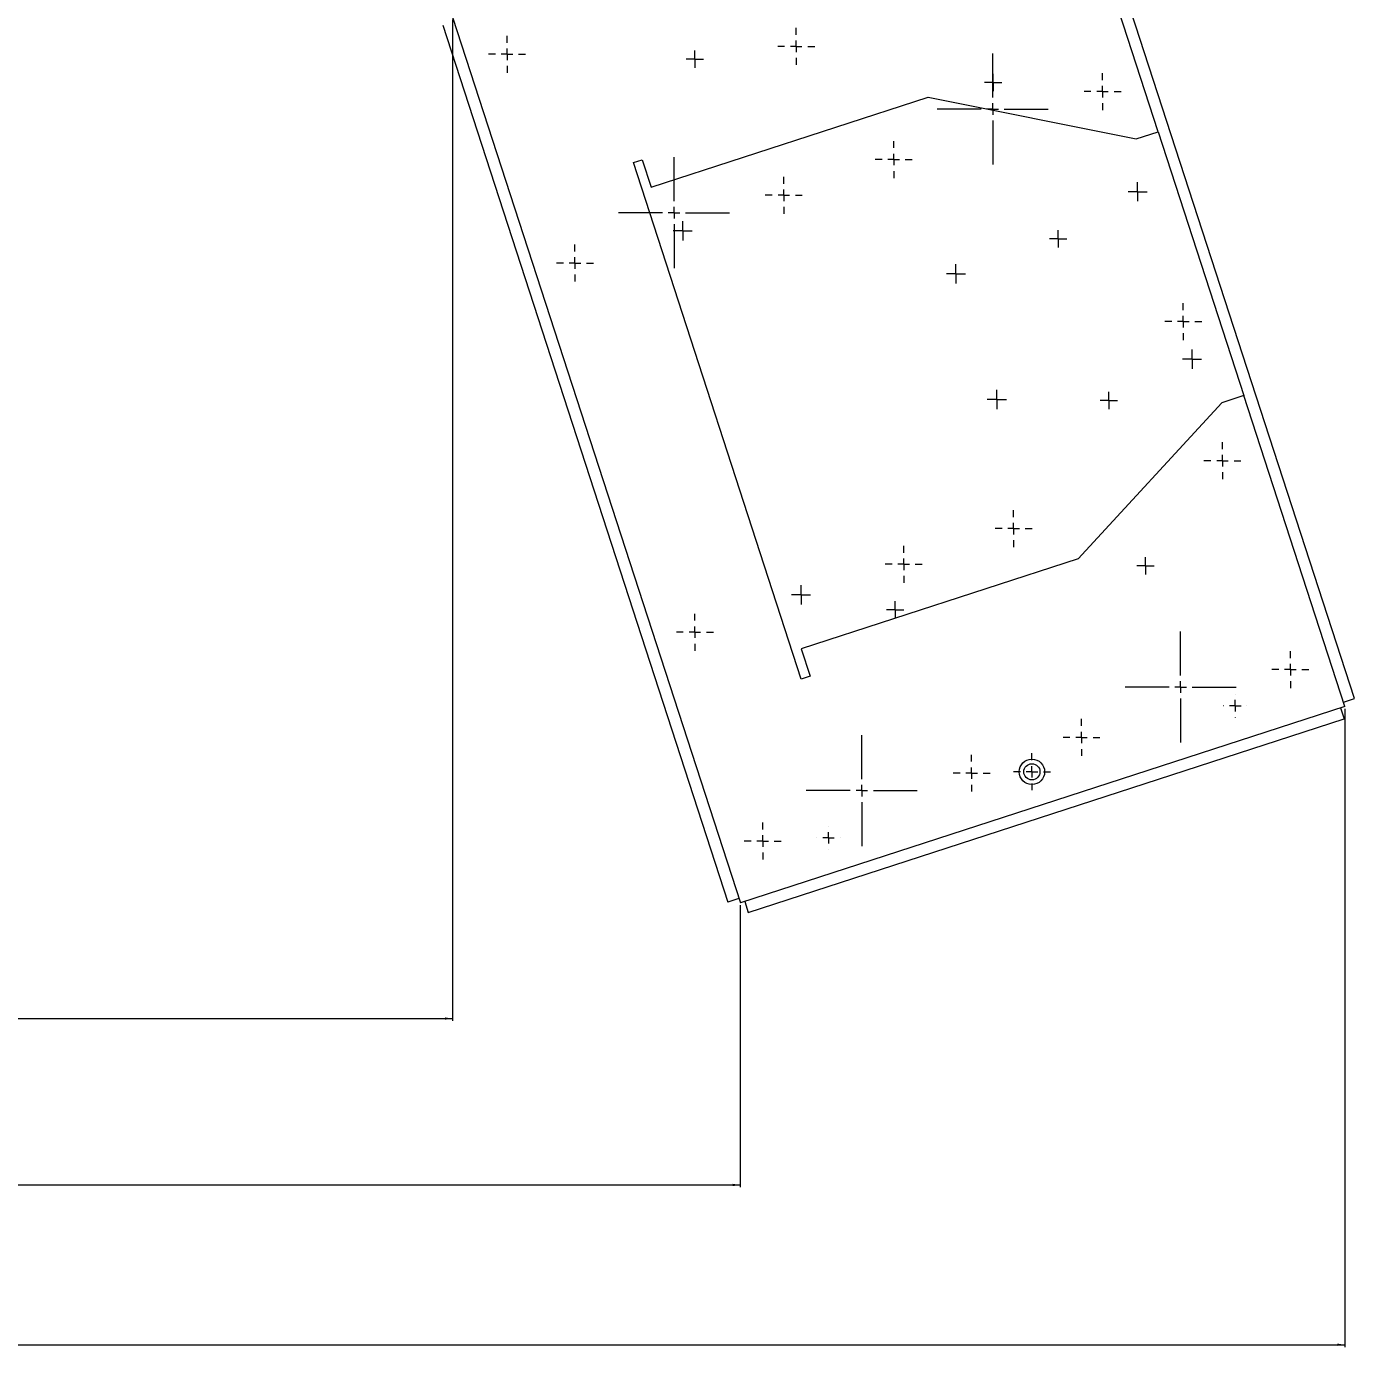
# Model space of a CAD drawing. Header units: millimetres. Extents: x 1529 to 6255, y 1713 to 5797.
# Drawn here: x 3121 to 3696, y 4309 to 4880 of the extents above; entities that cross this region are included whole.
import ezdxf

# ---------------------------------------------------------------- set-up
doc = ezdxf.new("R2010")
doc.units = ezdxf.units.MM
doc.styles.add('SLDTEXTSTYLE0', font='TXT', dxfattribs={"width": 0.75})
doc.dimstyles.new('SLDDIMSTYLE0', dxfattribs={"dimtxt": 50, "dimasz": 3.302, "dimexe": 0, "dimexo": 0.0625, "dimgap": 12.5, "dimtad": 1, "dimrnd": 1e-09, "dimzin": 12, "dimdsep": 46, "dimtxsty": 'SLDTEXTSTYLE0', "dimsah": 1, "dimcen": 0.09, "dimadec": 0, "dimazin": 3, "dimtfac": 1, "dimtofl": 0, "dimtmove": 0, "dimatfit": 3, "dimfxl": 0, "dimfrac": 2, "dimtolj": 1, "dimtzin": 12, "dimarcsym": 0})

# ---------------------------------------------------------------- blocks, each defined once
blk = doc.blocks.new('_D_5')
at = {"color": 7, "linetype": 'Continuous', "lineweight": 0}
for p, q in [((1860.52, 4588.31), (1860.52, 4308.77)), ((3691.55, 4584.86), (3691.55, 4308.77)), ((1860.52, 4309.77), (3691.55, 4309.77))]:
    blk.add_line(p, q, dxfattribs=at)
for points in [[(1860.52, 4309.77), (1863.82, 4309.26), (1863.82, 4310.27)], [(3691.55, 4309.77), (3688.25, 4310.27), (3688.25, 4309.26)]]:
    blk.add_solid(points, dxfattribs=at)
at = {"color": 7, "linetype": 'Continuous', "lineweight": 0, "insert": (2656.3, 4374.22), "char_height": 50, "attachment_point": 1, "style": 'SLDTEXTSTYLE0'}
blk.add_mtext('1831.03', dxfattribs=at)
blk = doc.blocks.new('_D_6')
at = {"color": 7, "linetype": 'Continuous', "lineweight": 0}
for p, q in [((2126.2, 4499.88), (2126.2, 4377.88)), ((3430.01, 4499.88), (3430.01, 4377.88)), ((2126.2, 4378.88), (3430.01, 4378.88))]:
    blk.add_line(p, q, dxfattribs=at)
for points in [[(2126.2, 4378.88), (2129.5, 4378.38), (2129.5, 4379.39)], [(3430.01, 4378.88), (3426.71, 4379.39), (3426.71, 4378.38)]]:
    blk.add_solid(points, dxfattribs=at)
at = {"color": 7, "linetype": 'Continuous', "lineweight": 0, "insert": (2656.3, 4443.34), "char_height": 50, "attachment_point": 1, "style": 'SLDTEXTSTYLE0'}
blk.add_mtext('1303.81', dxfattribs=at)
blk = doc.blocks.new('_D_7')
at = {"color": 7, "linetype": 'Continuous', "lineweight": 0}
for p, q in [((2250.7, 4883.06), (2250.7, 4449.88)), ((3305.51, 4883.06), (3305.51, 4449.88)), ((2250.7, 4450.88), (3305.51, 4450.88))]:
    blk.add_line(p, q, dxfattribs=at)
for points in [[(2250.7, 4450.88), (2254.01, 4450.38), (2254.01, 4451.39)], [(3305.51, 4450.88), (3302.21, 4451.39), (3302.21, 4450.38)]]:
    blk.add_solid(points, dxfattribs=at)
at = {"color": 7, "linetype": 'Continuous', "lineweight": 0, "insert": (2656.3, 4515.34), "char_height": 50, "attachment_point": 1, "style": 'SLDTEXTSTYLE0'}
blk.add_mtext('1054.81', dxfattribs=at)
blk = doc.blocks.new('SW_CENTERMARKSYMBOL_121')
at = {"color": 0, "linetype": 'Continuous', "lineweight": 0}
for p, q in [((-5, 0), (-5.05, 0)), ((0, 0), (-2.5, 0)), ((0, 5), (0, 5.05)), ((0, 0), (0, 2.5)), ((0, 0), (0, -2.5)), ((0, 0), (2.5, 0)), ((5, 0), (5.05, 0)), ((0, -5), (0, -5.05))]:
    blk.add_line(p, q, dxfattribs=at)
blk = doc.blocks.new('SW_CENTERMARKSYMBOL_154')
at = {"color": 0, "linetype": 'Continuous', "lineweight": 0}
for p, q in [((0, 5), (0, 8)), ((-5, 0), (-8, 0)), ((0, 0), (-2.5, 0)), ((0, 0), (0, 2.5)), ((0, 0), (0, -2.5)), ((0, 0), (2.5, 0)), ((5, 0), (8, 0)), ((0, -5), (0, -8))]:
    blk.add_line(p, q, dxfattribs=at)
blk = doc.blocks.new('SW_CENTERMARKSYMBOL_155')
at = {"color": 0, "linetype": 'Continuous', "lineweight": 0}
for p, q in [((0, 5), (0, 8)), ((-5, 0), (-8, 0)), ((0, 0), (-2.5, 0)), ((0, 0), (0, 2.5)), ((0, 0), (0, -2.5)), ((0, 0), (2.5, 0)), ((5, 0), (8, 0)), ((0, -5), (0, -8))]:
    blk.add_line(p, q, dxfattribs=at)
blk = doc.blocks.new('SW_CENTERMARKSYMBOL_156')
at = {"color": 0, "linetype": 'Continuous', "lineweight": 0}
for p, q in [((0, 5), (0, 8)), ((-5, 0), (-8, 0)), ((0, 0), (-2.5, 0)), ((0, 0), (0, 2.5)), ((0, 0), (0, -2.5)), ((0, 0), (2.5, 0)), ((5, 0), (8, 0)), ((0, -5), (0, -8))]:
    blk.add_line(p, q, dxfattribs=at)
blk = doc.blocks.new('SW_CENTERMARKSYMBOL_162')
at = {"color": 0, "linetype": 'Continuous', "lineweight": 0}
for p, q in [((0, 5), (0, 8)), ((-5, 0), (-8, 0)), ((0, 0), (-2.5, 0)), ((0, 0), (0, 2.5)), ((0, 0), (0, -2.5)), ((0, 0), (2.5, 0)), ((5, 0), (8, 0)), ((0, -5), (0, -8))]:
    blk.add_line(p, q, dxfattribs=at)
blk = doc.blocks.new('SW_CENTERMARKSYMBOL_163')
at = {"color": 0, "linetype": 'Continuous', "lineweight": 0}
for p, q in [((0, 5), (0, 8)), ((-5, 0), (-8, 0)), ((0, 0), (-2.5, 0)), ((0, 0), (0, 2.5)), ((0, 0), (0, -2.5)), ((0, 0), (2.5, 0)), ((5, 0), (8, 0)), ((0, -5), (0, -8))]:
    blk.add_line(p, q, dxfattribs=at)
blk = doc.blocks.new('SW_CENTERMARKSYMBOL_164')
at = {"color": 0, "linetype": 'Continuous', "lineweight": 0}
for p, q in [((0, 5), (0, 8)), ((-5, 0), (-8, 0)), ((0, 0), (-2.5, 0)), ((0, 0), (0, 2.5)), ((0, 0), (0, -2.5)), ((0, 0), (2.5, 0)), ((5, 0), (8, 0)), ((0, -5), (0, -8))]:
    blk.add_line(p, q, dxfattribs=at)
blk = doc.blocks.new('SW_CENTERMARKSYMBOL_166')
at = {"color": 0, "linetype": 'Continuous', "lineweight": 0}
for p, q in [((0, 5), (0, 8)), ((-5, 0), (-8, 0)), ((0, 0), (-2.5, 0)), ((0, 0), (0, 2.5)), ((0, 0), (0, -2.5)), ((0, 0), (2.5, 0)), ((5, 0), (8, 0)), ((0, -5), (0, -8))]:
    blk.add_line(p, q, dxfattribs=at)
blk = doc.blocks.new('SW_CENTERMARKSYMBOL_168')
at = {"color": 0, "linetype": 'Continuous', "lineweight": 0}
for p, q in [((0, 5), (0, 8)), ((-5, 0), (-8, 0)), ((0, 0), (-2.5, 0)), ((0, 0), (0, 2.5)), ((0, 0), (0, -2.5)), ((0, 0), (2.5, 0)), ((5, 0), (8, 0)), ((0, -5), (0, -8))]:
    blk.add_line(p, q, dxfattribs=at)
blk = doc.blocks.new('SW_CENTERMARKSYMBOL_169')
at = {"color": 0, "linetype": 'Continuous', "lineweight": 0}
for p, q in [((0, 5), (0, 8)), ((-5, 0), (-8, 0)), ((0, 0), (-2.5, 0)), ((0, 0), (0, 2.5)), ((0, 0), (0, -2.5)), ((0, 0), (2.5, 0)), ((5, 0), (8, 0)), ((0, -5), (0, -8))]:
    blk.add_line(p, q, dxfattribs=at)
blk = doc.blocks.new('SW_CENTERMARKSYMBOL_170')
at = {"color": 0, "linetype": 'Continuous', "lineweight": 0}
for p, q in [((0, 5), (0, 8)), ((-5, 0), (-8, 0)), ((0, 0), (-2.5, 0)), ((0, 0), (0, 2.5)), ((0, 0), (0, -2.5)), ((0, 0), (2.5, 0)), ((5, 0), (8, 0)), ((0, -5), (0, -8))]:
    blk.add_line(p, q, dxfattribs=at)
blk = doc.blocks.new('SW_CENTERMARKSYMBOL_171')
at = {"color": 0, "linetype": 'Continuous', "lineweight": 0}
for p, q in [((0, 5), (0, 8)), ((-5, 0), (-8, 0)), ((0, 0), (-2.5, 0)), ((0, 0), (0, 2.5)), ((0, 0), (0, -2.5)), ((0, 0), (2.5, 0)), ((5, 0), (8, 0)), ((0, -5), (0, -8))]:
    blk.add_line(p, q, dxfattribs=at)
blk = doc.blocks.new('SW_CENTERMARKSYMBOL_172')
at = {"color": 0, "linetype": 'Continuous', "lineweight": 0}
for p, q in [((0, 5), (0, 8)), ((-5, 0), (-8, 0)), ((0, 0), (-2.5, 0)), ((0, 0), (0, 2.5)), ((0, 0), (0, -2.5)), ((0, 0), (2.5, 0)), ((5, 0), (8, 0)), ((0, -5), (0, -8))]:
    blk.add_line(p, q, dxfattribs=at)
blk = doc.blocks.new('SW_CENTERMARKSYMBOL_174')
at = {"color": 0, "linetype": 'Continuous', "lineweight": 0}
for p, q in [((0, 5), (0, 8)), ((-5, 0), (-8, 0)), ((0, 0), (-2.5, 0)), ((0, 0), (0, 2.5)), ((0, 0), (0, -2.5)), ((0, 0), (2.5, 0)), ((5, 0), (8, 0)), ((0, -5), (0, -8))]:
    blk.add_line(p, q, dxfattribs=at)
blk = doc.blocks.new('SW_CENTERMARKSYMBOL_175')
at = {"color": 0, "linetype": 'Continuous', "lineweight": 0}
for p, q in [((0, 5), (0, 8)), ((-5, 0), (-8, 0)), ((0, 0), (-2.5, 0)), ((0, 0), (0, 2.5)), ((0, 0), (0, -2.5)), ((0, 0), (2.5, 0)), ((5, 0), (8, 0)), ((0, -5), (0, -8))]:
    blk.add_line(p, q, dxfattribs=at)
blk = doc.blocks.new('SW_CENTERMARKSYMBOL_176')
at = {"color": 0, "linetype": 'Continuous', "lineweight": 0}
for p, q in [((0, 5), (0, 8)), ((-5, 0), (-8, 0)), ((0, 0), (-2.5, 0)), ((0, 0), (0, 2.5)), ((0, 0), (0, -2.5)), ((0, 0), (2.5, 0)), ((5, 0), (8, 0)), ((0, -5), (0, -8))]:
    blk.add_line(p, q, dxfattribs=at)
blk = doc.blocks.new('SW_CENTERMARKSYMBOL_177')
at = {"color": 0, "linetype": 'Continuous', "lineweight": 0}
for p, q in [((0, 5), (0, 8)), ((-5, 0), (-8, 0)), ((0, 0), (-2.5, 0)), ((0, 0), (0, 2.5)), ((0, 0), (0, -2.5)), ((0, 0), (2.5, 0)), ((5, 0), (8, 0)), ((0, -5), (0, -8))]:
    blk.add_line(p, q, dxfattribs=at)
blk = doc.blocks.new('SW_CENTERMARKSYMBOL_184')
at = {"color": 0, "linetype": 'Continuous', "lineweight": 0}
for p, q in [((0, 5), (0, 24)), ((-5, 0), (-24, 0)), ((0, 0), (-2.5, 0)), ((0, 0), (0, 2.5)), ((0, 0), (0, -2.5)), ((0, 0), (2.5, 0)), ((5, 0), (24, 0)), ((0, -5), (0, -24))]:
    blk.add_line(p, q, dxfattribs=at)
blk = doc.blocks.new('SW_CENTERMARKSYMBOL_204')
at = {"color": 0, "linetype": 'Continuous', "lineweight": 0}
for p, q in [((0, 5), (0, 8)), ((-5, 0), (-8, 0)), ((0, 0), (-2.5, 0)), ((0, 0), (0, 2.5)), ((0, 0), (0, -2.5)), ((0, 0), (2.5, 0)), ((5, 0), (8, 0)), ((0, -5), (0, -8))]:
    blk.add_line(p, q, dxfattribs=at)
blk = doc.blocks.new('SW_CENTERMARKSYMBOL_205')
at = {"color": 0, "linetype": 'Continuous', "lineweight": 0}
for p, q in [((-2.5, 0), (-3.75, 0)), ((0, 0), (-2.5, 0)), ((0, 2.5), (0, 3.75)), ((0, 0), (0, 2.5)), ((0, 0), (0, -2.5)), ((0, 0), (2.5, 0)), ((2.5, 0), (3.75, 0)), ((0, -2.5), (0, -3.75))]:
    blk.add_line(p, q, dxfattribs=at)
blk = doc.blocks.new('SW_CENTERMARKSYMBOL_206')
at = {"color": 0, "linetype": 'Continuous', "lineweight": 0}
for p, q in [((-2.5, 0), (-3.75, 0)), ((0, 0), (-2.5, 0)), ((0, 2.5), (0, 3.75)), ((0, 0), (0, 2.5)), ((0, 0), (0, -2.5)), ((0, 0), (2.5, 0)), ((2.5, 0), (3.75, 0)), ((0, -2.5), (0, -3.75))]:
    blk.add_line(p, q, dxfattribs=at)
blk = doc.blocks.new('SW_CENTERMARKSYMBOL_207')
at = {"color": 0, "linetype": 'Continuous', "lineweight": 0}
for p, q in [((-2.5, 0), (-3.75, 0)), ((0, 0), (-2.5, 0)), ((0, 2.5), (0, 3.75)), ((0, 0), (0, 2.5)), ((0, 0), (0, -2.5)), ((0, 0), (2.5, 0)), ((2.5, 0), (3.75, 0)), ((0, -2.5), (0, -3.75))]:
    blk.add_line(p, q, dxfattribs=at)
blk = doc.blocks.new('SW_CENTERMARKSYMBOL_209')
at = {"color": 0, "linetype": 'Continuous', "lineweight": 0}
for p, q in [((-2.5, 0), (-3.75, 0)), ((0, 0), (-2.5, 0)), ((0, 2.5), (0, 3.75)), ((0, 0), (0, 2.5)), ((0, 0), (0, -2.5)), ((0, 0), (2.5, 0)), ((2.5, 0), (3.75, 0)), ((0, -2.5), (0, -3.75))]:
    blk.add_line(p, q, dxfattribs=at)
blk = doc.blocks.new('SW_CENTERMARKSYMBOL_210')
at = {"color": 0, "linetype": 'Continuous', "lineweight": 0}
for p, q in [((-2.5, 0), (-3.75, 0)), ((0, 0), (-2.5, 0)), ((0, 2.5), (0, 3.75)), ((0, 0), (0, 2.5)), ((0, 0), (0, -2.5)), ((0, 0), (2.5, 0)), ((2.5, 0), (3.75, 0)), ((0, -2.5), (0, -3.75))]:
    blk.add_line(p, q, dxfattribs=at)
blk = doc.blocks.new('SW_CENTERMARKSYMBOL_211')
at = {"color": 0, "linetype": 'Continuous', "lineweight": 0}
for p, q in [((-2.5, 0), (-3.75, 0)), ((0, 0), (-2.5, 0)), ((0, 2.5), (0, 3.75)), ((0, 0), (0, 2.5)), ((0, 0), (0, -2.5)), ((0, 0), (2.5, 0)), ((2.5, 0), (3.75, 0)), ((0, -2.5), (0, -3.75))]:
    blk.add_line(p, q, dxfattribs=at)
blk = doc.blocks.new('SW_CENTERMARKSYMBOL_212')
at = {"color": 0, "linetype": 'Continuous', "lineweight": 0}
for p, q in [((-2.5, 0), (-4.15, 0)), ((0, 0), (-2.5, 0)), ((0, 2.5), (0, 4.15)), ((0, 0), (0, 2.5)), ((0, 0), (0, -2.5)), ((0, 0), (2.5, 0)), ((2.5, 0), (4.15, 0)), ((0, -2.5), (0, -4.15))]:
    blk.add_line(p, q, dxfattribs=at)
blk = doc.blocks.new('SW_CENTERMARKSYMBOL_213')
at = {"color": 0, "linetype": 'Continuous', "lineweight": 0}
for p, q in [((-2.5, 0), (-4.15, 0)), ((0, 0), (-2.5, 0)), ((0, 2.5), (0, 4.15)), ((0, 0), (0, 2.5)), ((0, 0), (0, -2.5)), ((0, 0), (2.5, 0)), ((2.5, 0), (4.15, 0)), ((0, -2.5), (0, -4.15))]:
    blk.add_line(p, q, dxfattribs=at)
blk = doc.blocks.new('SW_CENTERMARKSYMBOL_214')
at = {"color": 0, "linetype": 'Continuous', "lineweight": 0}
for p, q in [((-2.5, 0), (-4.15, 0)), ((0, 0), (-2.5, 0)), ((0, 2.5), (0, 4.15)), ((0, 0), (0, 2.5)), ((0, 0), (0, -2.5)), ((0, 0), (2.5, 0)), ((2.5, 0), (4.15, 0)), ((0, -2.5), (0, -4.15))]:
    blk.add_line(p, q, dxfattribs=at)
blk = doc.blocks.new('SW_CENTERMARKSYMBOL_215')
at = {"color": 0, "linetype": 'Continuous', "lineweight": 0}
for p, q in [((-2.5, 0), (-4.15, 0)), ((0, 0), (-2.5, 0)), ((0, 2.5), (0, 4.15)), ((0, 0), (0, 2.5)), ((0, 0), (0, -2.5)), ((0, 0), (2.5, 0)), ((2.5, 0), (4.15, 0)), ((0, -2.5), (0, -4.15))]:
    blk.add_line(p, q, dxfattribs=at)
blk = doc.blocks.new('SW_CENTERMARKSYMBOL_216')
at = {"color": 0, "linetype": 'Continuous', "lineweight": 0}
for p, q in [((-2.5, 0), (-4.15, 0)), ((0, 0), (-2.5, 0)), ((0, 2.5), (0, 4.15)), ((0, 0), (0, 2.5)), ((0, 0), (0, -2.5)), ((0, 0), (2.5, 0)), ((2.5, 0), (4.15, 0)), ((0, -2.5), (0, -4.15))]:
    blk.add_line(p, q, dxfattribs=at)
blk = doc.blocks.new('SW_CENTERMARKSYMBOL_217')
at = {"color": 0, "linetype": 'Continuous', "lineweight": 0}
for p, q in [((-2.5, 0), (-4.15, 0)), ((0, 0), (-2.5, 0)), ((0, 2.5), (0, 4.15)), ((0, 0), (0, 2.5)), ((0, 0), (0, -2.5)), ((0, 0), (2.5, 0)), ((2.5, 0), (4.15, 0)), ((0, -2.5), (0, -4.15))]:
    blk.add_line(p, q, dxfattribs=at)
blk = doc.blocks.new('SW_CENTERMARKSYMBOL_251')
at = {"color": 0, "linetype": 'Continuous', "lineweight": 0}
for p, q in [((0, 5), (0, 24)), ((-5, 0), (-24, 0)), ((0, 0), (-2.5, 0)), ((0, 0), (0, 2.5)), ((0, 0), (0, -2.5)), ((0, 0), (2.5, 0)), ((5, 0), (24, 0)), ((0, -5), (0, -24))]:
    blk.add_line(p, q, dxfattribs=at)
blk = doc.blocks.new('SW_CENTERMARKSYMBOL_272')
at = {"color": 0, "linetype": 'Continuous', "lineweight": 0}
for p, q in [((-5, 0), (-5.05, 0)), ((0, 0), (-2.5, 0)), ((0, 5), (0, 5.05)), ((0, 0), (0, 2.5)), ((0, 0), (0, -2.5)), ((0, 0), (2.5, 0)), ((5, 0), (5.05, 0)), ((0, -5), (0, -5.05))]:
    blk.add_line(p, q, dxfattribs=at)
blk = doc.blocks.new('SW_CENTERMARKSYMBOL_309')
at = {"color": 0, "linetype": 'Continuous', "lineweight": 0}
for p, q in [((0, 5), (0, 24)), ((-5, 0), (-24, 0)), ((0, 0), (-2.5, 0)), ((0, 0), (0, 2.5)), ((0, 0), (0, -2.5)), ((0, 0), (2.5, 0)), ((5, 0), (24, 0)), ((0, -5), (0, -24))]:
    blk.add_line(p, q, dxfattribs=at)
blk = doc.blocks.new('SW_CENTERMARKSYMBOL_322')
at = {"color": 0, "linetype": 'Continuous', "lineweight": 0}
for p, q in [((0, 5), (0, 24)), ((-5, 0), (-24, 0)), ((0, 0), (-2.5, 0)), ((0, 0), (0, 2.5)), ((0, 0), (0, -2.5)), ((0, 0), (2.5, 0)), ((5, 0), (24, 0)), ((0, -5), (0, -24))]:
    blk.add_line(p, q, dxfattribs=at)

msp = doc.modelspace()

# ---------------------------------------------------------------- linework, layer by layer
at = {"color": 7, "linetype": 'Continuous', "lineweight": 15}
for p, q in [((3610.761, 4834.517), (3539.439, 5054.023)), ((3695.691, 4589.31), (3544.813, 5053.666)), ((3305.51, 4884.064), (3430.014, 4500.883)), ((3301.373, 4880.617), (3424.64, 4501.24)), ((3391.428, 4810.567), (3511.261, 4849.503)), ((3511.261, 4849.503), (3601.251, 4831.426)), ((3601.251, 4831.426), (3610.761, 4834.517)), ((3610.761, 4834.517), (3647.844, 4720.39)), ((3383.761, 4821.219), (3387.565, 4822.455)), ((3456.38, 4597.72), (3383.761, 4821.219)), ((3387.565, 4822.455), (3391.428, 4810.567)), ((3638.333, 4717.3), (3576.154, 4649.781)), ((3647.844, 4720.39), (3638.333, 4717.3)), ((3691.554, 4585.863), (3647.844, 4720.39)), ((3576.154, 4649.781), (3456.321, 4610.845)), ((3456.321, 4610.845), (3460.184, 4598.956)), ((3460.184, 4598.956), (3456.38, 4597.72)), ((3691.554, 4585.863), (3430.014, 4500.883)), ((3689.652, 4585.245), (3691.197, 4580.489)), ((3690.936, 4587.765), (3695.691, 4589.31)), ((3433.461, 4496.746), (3691.197, 4580.489)), ((3429.396, 4502.785), (3424.64, 4501.24)), ((3431.916, 4501.501), (3433.461, 4496.746))]:
    msp.add_line(p, q, dxfattribs=at)
for radius in [5.5, 3.5]:
    msp.add_circle((3556.149, 4557.639), radius, dxfattribs=at)

# ---------------------------------------------------------------- block references
at = {"color": 7, "linetype": 'Continuous', "lineweight": 0}
for name, p in [('SW_CENTERMARKSYMBOL_156', (3454.173, 4871.488)), ('SW_CENTERMARKSYMBOL_177', (3329.107, 4868.073)), ('SW_CENTERMARKSYMBOL_209', (3410.306, 4865.883)), ('SW_CENTERMARKSYMBOL_184', (3539.224, 4844.341)), ('SW_CENTERMARKSYMBOL_205', (3539.405, 4855.882)), ('SW_CENTERMARKSYMBOL_172', (3586.717, 4851.887)), ('SW_CENTERMARKSYMBOL_166', (3496.367, 4822.53)), ('SW_CENTERMARKSYMBOL_309', (3401.321, 4799.534)), ('SW_CENTERMARKSYMBOL_174', (3448.814, 4807.079)), ('SW_CENTERMARKSYMBOL_213', (3601.886, 4808.606)), ('SW_CENTERMARKSYMBOL_217', (3405.084, 4791.665)), ('SW_CENTERMARKSYMBOL_211', (3567.449, 4788.18)), ('SW_CENTERMARKSYMBOL_162', (3358.463, 4777.723)), ('SW_CENTERMARKSYMBOL_215', (3523.3, 4773.057)), ('SW_CENTERMARKSYMBOL_154', (3621.665, 4752.418)), ('SW_CENTERMARKSYMBOL_212', (3625.433, 4736.135)), ('SW_CENTERMARKSYMBOL_214', (3540.96, 4718.704)), ('SW_CENTERMARKSYMBOL_206', (3589.485, 4718.291)), ('SW_CENTERMARKSYMBOL_171', (3638.601, 4692.204)), ('SW_CENTERMARKSYMBOL_168', (3548.251, 4662.848)), ('SW_CENTERMARKSYMBOL_164', (3500.698, 4647.397)), ('SW_CENTERMARKSYMBOL_210', (3605.345, 4646.748)), ('SW_CENTERMARKSYMBOL_216', (3456.259, 4634.163)), ('SW_CENTERMARKSYMBOL_207', (3497.017, 4627.646)), ('SW_CENTERMARKSYMBOL_176', (3410.347, 4618.04)), ('SW_CENTERMARKSYMBOL_322', (3620.465, 4594.309)), ('SW_CENTERMARKSYMBOL_169', (3667.958, 4601.854)), ('SW_CENTERMARKSYMBOL_272', (3644.121, 4586.223)), ('SW_CENTERMARKSYMBOL_170', (3577.607, 4572.497)), ('SW_CENTERMARKSYMBOL_251', (3482.562, 4549.501)), ('SW_CENTERMARKSYMBOL_175', (3530.054, 4557.047)), ('SW_CENTERMARKSYMBOL_155', (3556.148, 4557.639)), ('SW_CENTERMARKSYMBOL_204', (3556.149, 4557.639)), ('SW_CENTERMARKSYMBOL_163', (3439.704, 4527.69)), ('SW_CENTERMARKSYMBOL_121', (3468.176, 4529.055))]:
    msp.add_blockref(name, p, dxfattribs=at)

# ---------------------------------------------------------------- dimensions: what is measured, and where the dimension line sits
for base, p1, p2, picture, middle in [((3305.51, 4450.883), (2250.703, 4884.064), (3305.51, 4884.064), '_D_7', (2776.368, 4450.883)), ((3691.554, 4309.766), (1860.523, 4589.31), (3691.554, 4585.863), '_D_5', (2776.368, 4309.766))]:
    dim = msp.add_linear_dim(base=base, p1=p1, p2=p2, dimstyle='SLDDIMSTYLE0', dxfattribs=at)
    dim.commit()
    dim.dimension.update_dxf_attribs({"geometry": picture, "text_midpoint": middle, "dimtype": 160})
dim = msp.add_linear_dim(base=(3430.014, 4378.883), p1=(2126.2, 4500.883), p2=(3430.014, 4500.883), angle=0, dimstyle='SLDDIMSTYLE0', dxfattribs=at)
dim.commit()
dim.dimension.update_dxf_attribs({"geometry": '_D_6', "text_midpoint": (2776.368, 4378.883), "dimtype": 160})

doc.saveas('drawing.dxf')
